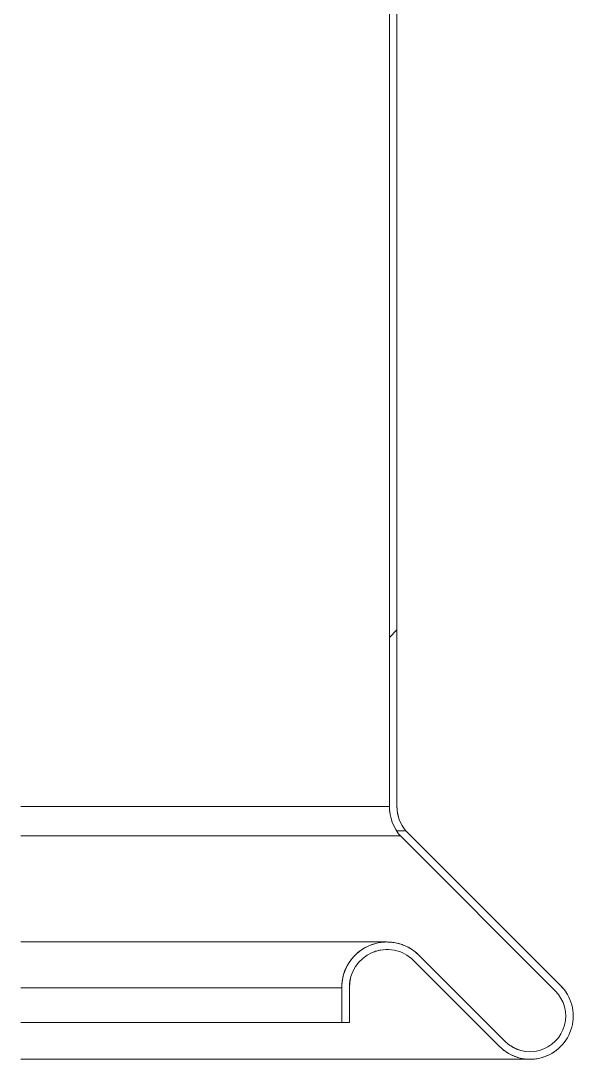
# Model space of a CAD drawing. Header units: millimetres. Extents: x -515342 to 330399, y -224905 to 507333.
# Drawn here: x 256259.7 to 256333.1, y 105327.8 to 105465.8 of the extents above; entities that cross this region are included whole.
import ezdxf

# ---------------------------------------------------------------- set-up
doc = ezdxf.new("R2010")
doc.units = ezdxf.units.MM
doc.layers.add('Ограждение', color=7, linetype='Continuous', lineweight=0)

# ---------------------------------------------------------------- blocks, each defined once
blk = doc.blocks.new('Ограждение - Ограждение-9804452-О_АР_П_Разрез 2-2')
at = {"layer": 'Ограждение'}
h = blk.add_hatch(dxfattribs=at)
h.set_pattern_fill('FP_40', color=256, style=0, pattern_type=2)
h.set_pattern_definition([(45, (-6322.59, 7579.1), (-106.066, 106.066), [])])
h.paths.add_polyline_path([(-5030.82, 17296.59), (-5028.96, 17298.78), (-5035.65, 17298.78)])
h.paths.add_polyline_path([(-5036.35, 17298.07), (-5035.65, 17298.78), (-5047.08, 17310.22), (-5047.79, 17309.51), (-5041.81, 17303.53)])
h.paths.add_polyline_path([(-5028.96, 17298.78), (-5026.77, 17300.64), (-5028.96, 17303.53)])
h.paths.add_polyline_path([(-5028.96, 17305.47), (-5028.25, 17306.18), (-5049.55, 17326.07)])
h.paths.add_polyline_path([(-5051, 17330), (-5050, 17330), (-5050, 17465), (-5051, 17464.05), (-5051, 17395.64)])
at = {"layer": 'Ограждение', "lineweight": 18}
for p, q in [((-5050, 17330), (-5050, 17465)), ((-5051, 17464.05), (-5051, 17330)), ((-5028.25, 17306.18), (-5048.81, 17326.74)), ((-5049.55, 17326.07), (-5028.96, 17305.47)), ((-5035.65, 17298.78), (-5047.08, 17310.22)), ((-5047.79, 17309.51), (-5036.35, 17298.07)), ((-5057.33, 17305.88), (-5057.33, 17301.26)), ((-5056.33, 17301.26), (-5056.33, 17305.89)), ((-5057.33, 17301.26), (-5056.33, 17301.26))]:
    blk.add_line(p, q, dxfattribs=at)
at = {"layer": 'Ограждение'}
for p, q in [((-5100, 17330), (-5051, 17330)), ((-5048.81, 17326.74), (-5050, 17326.74)), ((-5100, 17326.07), (-5049.55, 17326.07)), ((-5051.33, 17311.98), (-5100, 17311.98)), ((-5100, 17305.88), (-5057.33, 17305.88)), ((-5057.33, 17301.26), (-5057.33, 17305.88)), ((-5100, 17301.26), (-5057.33, 17301.26)), ((-5100, 17296.4), (-5032.3, 17296.4))]:
    blk.add_line(p, q, dxfattribs=at)
at = {"layer": 'Ограждение', "lineweight": 18}
for centre, radius, start, end in [((-5044.81, 17330.04), 6.19, 180.4433, 219.979), ((-5044.81, 17330.04), 5.19, 180.4841, 219.5159), ((-5051.33, 17305.98), 6, 45, 180.9129), ((-5051.33, 17305.98), 5, 45, 181), ((-5032.3, 17302.13), 5.73, 225, 45), ((-5032.3, 17302.13), 4.73, 225, 45)]:
    blk.add_arc(centre, radius, start, end, dxfattribs=at)
at = {"layer": 'Ограждение'}
for points in [[(-5049.55, 17326.07), (-5049.86, 17326.43), (-5050.38, 17327.23), (-5050.88, 17328.57), (-5050.99, 17329.52), (-5051, 17330)], [(-5050, 17330), (-5050, 17329.61), (-5049.9, 17328.82), (-5049.49, 17327.71), (-5049.07, 17327.05), (-5048.81, 17326.74)], [(-5052.14, 17310.91), (-5052.34, 17310.88), (-5052.73, 17310.79), (-5053.1, 17310.66), (-5053.28, 17310.58)], [(-5056.21, 17307.07), (-5056.29, 17306.68), (-5056.33, 17306.29), (-5056.33, 17305.89)], [(-5027.79, 17303.54), (-5027.89, 17303.87), (-5028.03, 17304.19), (-5028.21, 17304.49)]]:
    blk.add_open_spline(points, degree=3, dxfattribs=at)
for points, knots in [([(-5057.33, 17305.88), (-5057.33, 17306.36), (-5057.24, 17307.31), (-5056.84, 17308.43), (-5056.37, 17309.26), (-5055.94, 17309.83), (-5055.45, 17310.35), (-5054.91, 17310.81), (-5054.31, 17311.2), (-5053.67, 17311.51), (-5053, 17311.75), (-5052.31, 17311.91), (-5051.6, 17311.99), (-5050.88, 17311.97), (-5050.18, 17311.88), (-5049.49, 17311.7), (-5048.82, 17311.44), (-5047.98, 17311), (-5047.43, 17310.56), (-5047.08, 17310.22)], [0, 0, 0, 0, 0.1, 0.2, 0.25, 0.3, 0.35, 0.4, 0.45, 0.5, 0.55, 0.6, 0.65, 0.7, 0.75, 0.8, 0.85, 0.9, 1, 1, 1, 1]), ([(-5028.25, 17306.18), (-5027.89, 17305.83), (-5027.29, 17305.02), (-5026.7, 17303.63), (-5026.51, 17302.13), (-5026.67, 17300.88), (-5026.99, 17299.93), (-5027.32, 17299.25), (-5027.67, 17298.73), (-5027.99, 17298.35), (-5028.33, 17297.98), (-5028.71, 17297.65), (-5029.12, 17297.36), (-5029.54, 17297.09), (-5030.1, 17296.82), (-5030.7, 17296.62), (-5031.18, 17296.5), (-5031.55, 17296.44), (-5031.93, 17296.4), (-5032.3, 17296.39), (-5032.67, 17296.4), (-5033.05, 17296.44), (-5033.42, 17296.5), (-5033.79, 17296.59), (-5034.14, 17296.7), (-5034.61, 17296.87), (-5035.4, 17297.26), (-5035.99, 17297.72), (-5036.35, 17298.07)], [0, 0, 0, 0, 0.083333, 0.166667, 0.25, 0.333333, 0.375, 0.416667, 0.458333, 0.479167, 0.5, 0.541667, 0.5625, 0.583333, 0.625, 0.666667, 0.6875, 0.708333, 0.729167, 0.75, 0.770833, 0.791667, 0.8125, 0.833333, 0.854167, 0.875, 0.916667, 1, 1, 1, 1]), ([(-5034.67, 17298.03), (-5034.49, 17297.93), (-5034.21, 17297.79), (-5033.82, 17297.64), (-5033.63, 17297.58), (-5033.53, 17297.56)], [0.08333333, 0.08333333, 0.08333333, 0.08333333, 0.125, 0.14583333, 0.16666667, 0.16666667, 0.16666667, 0.16666667])]:
    blk.add_open_spline(points, degree=3, knots=knots, dxfattribs=at)

msp = doc.modelspace()

# ---------------------------------------------------------------- block references
at = {"layer": 'Ограждение'}
msp.add_blockref('Ограждение - Ограждение-9804452-О_АР_П_Разрез 2-2', (261359.7107, 88031.3929), dxfattribs=at)

doc.saveas('drawing.dxf')
